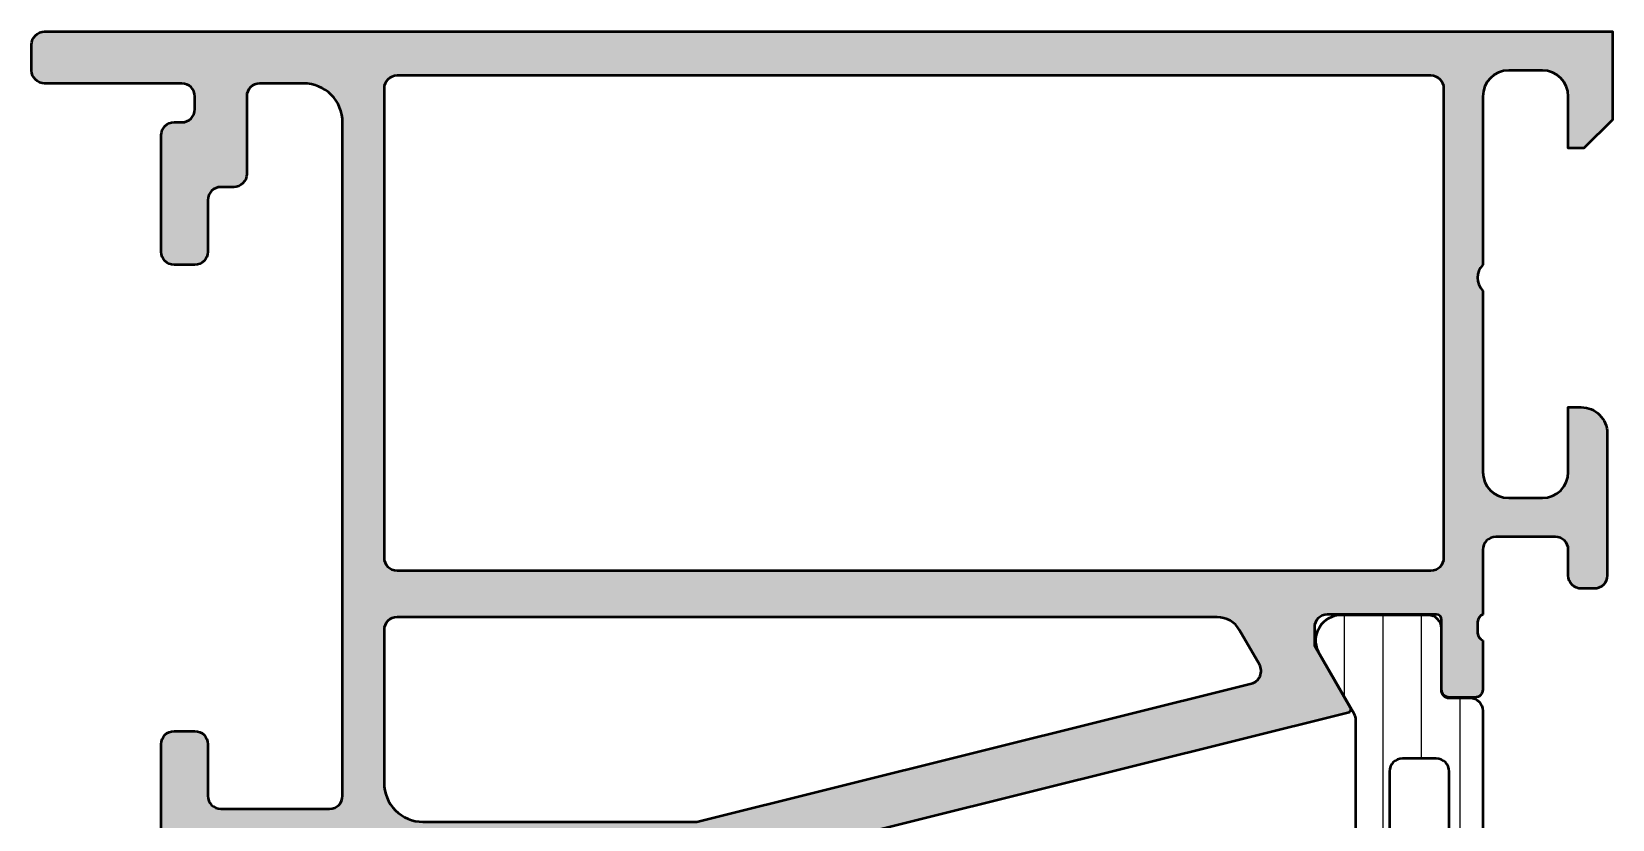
# Model space of a CAD drawing. Extents: x -15 to 68, y 0 to 85.
# Drawn here: x -15 to 46, y 54.6 to 85 of the extents above; entities that cross this region are included whole.
import ezdxf

# ---------------------------------------------------------------- set-up
doc = ezdxf.new("R2010")
doc.units = 0
for name, color, linetype, lineweight in [('0S-Alu contour', 7, 'Continuous', 50), ('0S-Alu hatch', 252, 'Continuous', 25), ('0S-Plastic contour', 254, 'Continuous', 50), ('0S-Plastic hatch', 253, 'Continuous', 25)]:
    doc.layers.add(name, color=color, linetype=linetype, lineweight=lineweight)

# ---------------------------------------------------------------- blocks, each defined once
blk = doc.blocks.new('501720__3CA2080E_1C2B_46B8_B2A2_B3C4045E8A3A_')
at = {"layer": '0S-Alu hatch'}
h = blk.add_hatch(color=256, dxfattribs=at)
edge = h.paths.add_edge_path()
edge.add_arc((-3.500000000000106, 55.49999999999998), 0.4999999999999929, 270, 360)
edge.add_line((-3.000000000000106, 55.49999999999998), (-3.000000000000085, 81.5))
edge.add_arc((-4.500000000000085, 81.5), 1.5, 0, 90.00000000000028)
edge.add_line((-4.500000000000092, 83), (-6.200000000000088, 83))
edge.add_arc((-6.200000000000088, 82.5), 0.5, 90, 180)
edge.add_line((-6.700000000000088, 82.5), (-6.700000000000102, 79.49999999999999))
edge.add_ellipse((-7.200000000000092, 79.49999999999997), major_axis=(-0.4999999999999903, 0), ratio=1, start_angle=89.99999999999972, end_angle=180, ccw=False)
edge.add_line((-7.200000000000095, 78.99999999999999), (-7.700000000000102, 78.99999999999999))
edge.add_arc((-7.700000000000102, 78.49999999999999), 0.5, 90, 180)
edge.add_line((-8.200000000000102, 78.49999999999999), (-8.200000000000095, 76.5))
edge.add_ellipse((-8.70000000000008, 76.49999999999999), major_axis=(-0.4999999999999841, 0), ratio=1, start_angle=89.99999999999898, end_angle=180, ccw=False)
edge.add_line((-8.700000000000088, 76), (-9.500000000000092, 76))
edge.add_ellipse((-9.500000000000094, 76.5), major_axis=(-0.5, 0), ratio=1, start_angle=0, end_angle=90.0000000000004, ccw=False)
edge.add_line((-10.00000000000009, 76.5), (-10.00000000000009, 81))
edge.add_ellipse((-9.500000000000094, 81), major_axis=(-0.4999999999999965, 0), ratio=1, start_angle=269.9999999999996, end_angle=360, ccw=False)
edge.add_line((-9.500000000000092, 81.5), (-9.200000000000088, 81.5))
edge.add_arc((-9.200000000000088, 82), 0.5, 270, 360)
edge.add_line((-8.700000000000088, 82), (-8.700000000000102, 82.5))
edge.add_arc((-9.200000000000102, 82.5), 0.5, 0, 90)
edge.add_line((-9.200000000000102, 83), (-14.5000000000001, 83))
edge.add_ellipse((-14.5000000000001, 83.49999999999999), major_axis=(-0.5, 0), ratio=1, start_angle=0, end_angle=90.0000000000004, ccw=False)
edge.add_line((-15.0000000000001, 83.49999999999999), (-15.00000000000009, 84.50000000000001))
edge.add_ellipse((-14.50000000000009, 84.50000000000001), major_axis=(-0.4999999999999965, 0), ratio=1, start_angle=269.9999999999996, end_angle=360, ccw=False)
edge.add_line((-14.50000000000009, 85), (45.99999999999991, 85))
edge.add_line((45.99999999999991, 85), (45.99999999999991, 81.60000000000001))
edge.add_line((45.99999999999991, 81.60000000000001), (44.89999999999992, 80.5))
edge.add_line((44.89999999999992, 80.5), (44.29999999999991, 80.5))
edge.add_line((44.29999999999991, 80.5), (44.29999999999991, 82.5))
edge.add_arc((43.29999999999991, 82.5), 1, 0, 90)
edge.add_line((43.29999999999991, 83.49999999999999), (41.99999999999991, 83.49999999999999))
edge.add_arc((41.99999999999991, 82.5), 1, 90, 180)
edge.add_line((40.99999999999991, 82.5), (40.99999999999991, 76))
edge.add_arc((41.52499999999991, 75.5), 0.7250000000000041, 136.3971810272967, 223.6028189727033)
edge.add_line((40.99999999999991, 75), (40.99999999999991, 68))
edge.add_arc((41.99999999999991, 68), 1, 180, 270)
edge.add_line((41.99999999999991, 67), (43.29999999999991, 67))
edge.add_arc((43.29999999999991, 68), 1, 270, 360)
edge.add_line((44.29999999999991, 68), (44.29999999999991, 70.5))
edge.add_line((44.29999999999991, 70.5), (44.79999999999991, 70.5))
edge.add_ellipse((44.79999999999992, 69.50000000000001), major_axis=(-0.9999999999999857, 0), ratio=1, start_angle=180, end_angle=270.0000000000004, ccw=False)
edge.add_line((45.7999999999999, 69.5), (45.79999999999991, 64))
edge.add_ellipse((45.29999999999992, 63.99999999999999), major_axis=(-0.4999999999999929, 0), ratio=1, start_angle=89.9999999999992, end_angle=180, ccw=False)
edge.add_line((45.29999999999991, 63.5), (44.79999999999991, 63.50000000000001))
edge.add_ellipse((44.79999999999988, 63.99999999999998), major_axis=(-0.4999999999999787, 0), ratio=1, start_angle=0, end_angle=90.00000000000239, ccw=False)
edge.add_line((44.29999999999991, 63.99999999999999), (44.29999999999991, 65))
edge.add_arc((43.79999999999991, 65), 0.5, 0, 90)
edge.add_line((43.79999999999991, 65.5), (41.49999999999991, 65.5))
edge.add_arc((41.49999999999991, 65), 0.5, 90, 180)
edge.add_line((40.99999999999991, 65), (40.99999999999991, 62.5))
edge.add_arc((41.09999999999992, 62.21715728752538), 0.3000000000000023, 109.4712206344922, 180)
edge.add_line((40.79999999999992, 62.21715728752538), (40.79999999999992, 61.78284271247462))
edge.add_arc((41.09999999999992, 61.78284271247462), 0.2999999999999971, 180, 250.5287793655073)
edge.add_line((40.99999999999991, 61.50000000000001), (40.99999999999991, 59.60000000000004))
edge.add_ellipse((40.69999999999988, 59.60000000000002), major_axis=(-0.3000000000000256, 0), ratio=1, start_angle=89.99999999999733, end_angle=180, ccw=False)
edge.add_line((40.69999999999987, 59.29999999999999), (39.70999999999996, 59.29999999999999))
edge.add_ellipse((39.70999999999995, 59.60000000000002), major_axis=(-0.3000000000000256, 0), ratio=1, start_angle=0, end_angle=90.00000000000267, ccw=False)
edge.add_line((39.40999999999993, 59.60000000000004), (39.40999999999991, 62.3))
edge.add_arc((39.20999999999992, 62.3), 0.2000000000000028, 0, 90)
edge.add_line((39.20999999999992, 62.5), (34.99999999999992, 62.5))
edge.add_arc((34.99999999999992, 62), 0.5, 90, 180)
edge.add_line((34.49999999999992, 62), (34.49999999999992, 61.29999999999999))
edge.add_line((34.49999999999992, 61.29999999999999), (35.88149545762228, 58.90717967697244))
edge.add_ellipse((35.76188021535164, 58.83811978464827), major_axis=(-0.138119784648286, 0), ratio=1, start_angle=103.9999999999909, end_angle=210.0000000000093, ccw=False)
edge.add_line((35.79529441547355, 58.70410274788987), (10.91199740453947, 52.5))
edge.add_line((10.91199740453947, 52.5), (7.999999999999907, 52.5))
edge.add_arc((7.999999999999907, 51.99999999999999), 0.5000000000000142, 90, 162.2515836439293)
edge.add_ellipse((2.761776758826112, 53.67660886184777), major_axis=(-4.999999999999968, 0), ratio=1, start_angle=95.62257755079338, end_angle=162.2515836439303, ccw=False)
edge.add_ellipse((3.238119784648192, 48.8381197846483), major_axis=(-0.1381197846482959, 0), ratio=1, start_angle=-30.000000000000284, end_angle=95.62257755079781, ccw=False)
edge.add_line((3.118504542377533, 48.90717967697245), (4.499999999999914, 51.3))
edge.add_line((4.499999999999914, 51.3), (4.499999999999914, 52))
edge.add_arc((3.9999999999999, 51.99999999999999), 0.5000000000000142, 0, 90)
edge.add_line((3.9999999999999, 52.5), (-0.2100000000000932, 52.5))
edge.add_arc((-0.2100000000000932, 52.30000000000001), 0.1999999999999886, 90, 180)
edge.add_line((-0.4100000000000819, 52.30000000000001), (-0.4100000000000961, 49.60000000000004))
edge.add_ellipse((-0.7100000000001301, 49.60000000000004), major_axis=(-0.300000000000034, 0), ratio=1, start_angle=89.99999999999892, end_angle=180, ccw=False)
edge.add_line((-0.7100000000001359, 49.3), (-1.700000000000052, 49.3))
edge.add_ellipse((-1.700000000000058, 49.60000000000004), major_axis=(-0.3000000000000327, 0), ratio=1, start_angle=0, end_angle=90.00000000000108, ccw=False)
edge.add_line((-2.00000000000009, 49.60000000000004), (-2.000000000000092, 51.5))
edge.add_arc((-2.100000000000093, 51.78284271247463), 0.3000000000000067, 289.4712206344905, 360)
edge.add_line((-1.800000000000087, 51.78284271247463), (-1.800000000000096, 52.21715728752538))
edge.add_arc((-2.100000000000086, 52.21715728752537), 0.29999999999999, 0, 70.52877936551)
edge.add_line((-2.000000000000093, 52.49999999999999), (-2.000000000000092, 52.69999999999999))
edge.add_arc((-2.500000000000092, 52.69999999999999), 0.5, 0, 90)
edge.add_line((-2.500000000000092, 53.19999999999999), (-9.500000000000092, 53.19999999999998))
edge.add_ellipse((-9.500000000000094, 53.69999999999997), major_axis=(-0.4999999999999929, 0), ratio=1, start_angle=0, end_angle=90.00000000000023, ccw=False)
edge.add_line((-10.00000000000008, 53.69999999999997), (-10.00000000000008, 57.5))
edge.add_ellipse((-9.500000000000085, 57.5), major_axis=(-0.5, 0), ratio=1, start_angle=270, end_angle=360, ccw=False)
edge.add_line((-9.500000000000085, 57.99999999999999), (-8.700000000000088, 57.99999999999999))
edge.add_ellipse((-8.700000000000072, 57.5), major_axis=(-0.4999999999999858, 0), ratio=1, start_angle=180, end_angle=270.0000000000018, ccw=False)
edge.add_line((-8.200000000000086, 57.5), (-8.200000000000095, 55.49999999999998))
edge.add_arc((-7.700000000000095, 55.49999999999998), 0.5, 180, 270)
edge.add_line((-7.700000000000095, 54.99999999999998), (-3.500000000000106, 54.99999999999999))
edge = h.paths.add_edge_path()
edge.add_arc((38.99999999999991, 82.79999999999998), 0.5, 0, 90)
edge.add_line((38.99999999999991, 83.3), (-0.900000000000091, 83.3))
edge.add_arc((-0.900000000000091, 82.79999999999998), 0.5, 90, 180)
edge.add_line((-1.40000000000009, 82.79999999999998), (-1.40000000000009, 64.69999999999997))
edge.add_arc((-0.900000000000091, 64.69999999999997), 0.5, 180, 270)
edge.add_line((-0.9000000000000911, 64.19999999999999), (38.99999999999991, 64.2))
edge.add_arc((38.99999999999991, 64.69999999999997), 0.5, 270, 360)
edge.add_line((39.49999999999992, 64.69999999999997), (39.49999999999992, 82.79999999999998))
edge = h.paths.add_edge_path()
edge.add_arc((30.74722325026736, 61.4), 1.000000000000004, 29.99999999999957, 90)
edge.add_line((30.74722325026736, 62.40000000000001), (-0.900000000000091, 62.39999999999999))
edge.add_arc((-0.9000000000000838, 61.9), 0.4999999999999929, 90.00000000000081, 180)
edge.add_line((-1.400000000000076, 61.9), (-1.40000000000009, 56))
edge.add_arc((0.0999999999999091, 56), 1.5, 180, 270.0000000000002)
edge.add_line((0.099999999999915, 54.5), (10.66642828273362, 54.5))
edge.add_line((10.66642828273362, 54.5), (32.06835282209316, 59.83609910239898))
edge.add_arc((31.94739187429333, 60.32124696553697), 0.4999999999999971, 283.9999999999997, 390.0000000000001)
edge.add_line((32.38040457618555, 60.57124696553697), (31.61324865405179, 61.89999999999999))
at = {"layer": '0S-Alu contour', "color": 7}
for points in [[(-14.50000000000009, 85), (45.99999999999991, 85), (45.99999999999991, 81.60000000000001), (44.89999999999992, 80.5), (44.29999999999991, 80.5), (44.29999999999991, 82.5)], [(-15.0000000000001, 83.49999999999999), (-15.00000000000009, 84.50000000000001)], [(-9.200000000000102, 83), (-14.5000000000001, 83)], [(-4.500000000000092, 83), (-6.200000000000088, 83)], [(38.99999999999991, 83.3), (-0.900000000000091, 83.3)], [(43.29999999999991, 83.49999999999999), (41.99999999999991, 83.49999999999999)], [(-8.700000000000088, 82), (-8.700000000000102, 82.5)], [(-6.700000000000088, 82.5), (-6.700000000000102, 79.49999999999999)], [(-1.40000000000009, 82.79999999999998), (-1.40000000000009, 64.69999999999997)], [(39.49999999999992, 64.69999999999997), (39.49999999999992, 82.79999999999998)], [(40.99999999999991, 82.5), (40.99999999999991, 76)], [(-9.500000000000092, 81.5), (-9.200000000000088, 81.5)], [(-3.000000000000106, 55.49999999999998), (-3.000000000000085, 81.5)], [(-10.00000000000009, 76.5), (-10.00000000000009, 81)], [(-7.200000000000095, 78.99999999999999), (-7.700000000000102, 78.99999999999999)], [(-8.200000000000102, 78.49999999999999), (-8.200000000000095, 76.5)], [(-8.700000000000088, 76), (-9.500000000000092, 76)], [(40.99999999999991, 75), (40.99999999999991, 68)], [(44.29999999999991, 68), (44.29999999999991, 70.5), (44.79999999999991, 70.5)], [(45.7999999999999, 69.5), (45.79999999999991, 64)], [(41.99999999999991, 67), (43.29999999999991, 67)], [(43.79999999999991, 65.5), (41.49999999999991, 65.5)], [(40.99999999999991, 65), (40.99999999999991, 62.5)], [(44.29999999999991, 63.99999999999999), (44.29999999999991, 65)], [(-0.9000000000000911, 64.19999999999999), (38.99999999999991, 64.2)], [(45.29999999999991, 63.5), (44.79999999999991, 63.50000000000001)], [(30.74722325026736, 62.40000000000001), (-0.900000000000091, 62.39999999999999)], [(39.20999999999992, 62.5), (34.99999999999992, 62.5)], [(39.40999999999993, 59.60000000000004), (39.40999999999991, 62.3)], [(-1.400000000000076, 61.9), (-1.40000000000009, 56)], [(32.38040457618555, 60.57124696553697), (31.61324865405179, 61.89999999999999)], [(34.49999999999992, 62), (34.49999999999992, 61.29999999999999), (35.88149545762228, 58.90717967697244)], [(40.79999999999992, 62.21715728752538), (40.79999999999992, 61.78284271247462)], [(40.99999999999991, 61.50000000000001), (40.99999999999991, 59.60000000000004)], [(0.099999999999915, 54.5), (10.66642828273362, 54.5), (32.06835282209316, 59.83609910239898)], [(40.69999999999987, 59.29999999999999), (39.70999999999996, 59.29999999999999)], [(35.79529441547355, 58.70410274788987), (10.91199740453947, 52.5), (7.999999999999907, 52.5)], [(-9.500000000000085, 57.99999999999999), (-8.700000000000088, 57.99999999999999)], [(-10.00000000000008, 53.69999999999997), (-10.00000000000008, 57.5)], [(-8.200000000000086, 57.5), (-8.200000000000095, 55.49999999999998)], [(-7.700000000000095, 54.99999999999998), (-3.500000000000106, 54.99999999999999)], [(-2.500000000000092, 53.19999999999999), (-9.500000000000092, 53.19999999999998)], [(-2.000000000000093, 52.49999999999999), (-2.000000000000092, 52.69999999999999)], [(3.9999999999999, 52.5), (-0.2100000000000932, 52.5)], [(-1.800000000000087, 51.78284271247463), (-1.800000000000096, 52.21715728752538)], [(-0.4100000000000819, 52.30000000000001), (-0.4100000000000961, 49.60000000000004)], [(3.118504542377533, 48.90717967697245), (4.499999999999914, 51.3), (4.499999999999914, 52)], [(-2.00000000000009, 49.60000000000004), (-2.000000000000092, 51.5)], [(-0.7100000000001359, 49.3), (-1.700000000000052, 49.3)]]:
    blk.add_lwpolyline(points, dxfattribs=at)
at = {"layer": '0S-Alu contour', "color": 7, "extrusion": (0, 0, -1)}
for centre, radius, start, end in [((14.50000000000009, 84.50000000000001), 0.4999999999999965, 0, 90.0000000000004), ((14.5000000000001, 83.49999999999999), 0.5, 269.9999999999996, 0), ((9.500000000000094, 81), 0.4999999999999965, 0, 90.0000000000004), ((7.200000000000092, 79.49999999999997), 0.4999999999999903, 180, 270.0000000000003), ((9.500000000000094, 76.5), 0.5, 269.9999999999996, 0), ((8.70000000000008, 76.49999999999999), 0.4999999999999841, 180, 270.000000000001), ((-44.79999999999992, 69.50000000000001), 0.9999999999999857, 89.99999999999959, 180), ((-44.79999999999988, 63.99999999999998), 0.4999999999999787, 269.9999999999976, 0), ((-45.29999999999992, 63.99999999999999), 0.4999999999999929, 180, 270.0000000000008), ((-39.70999999999995, 59.60000000000002), 0.3000000000000256, 269.9999999999973, 0), ((-40.69999999999988, 59.60000000000002), 0.3000000000000256, 180, 270.0000000000027), ((-35.76188021535164, 58.83811978464827), 0.138119784648286, 149.9999999999907, 256.0000000000091), ((9.500000000000085, 57.5), 0.5, 0, 90), ((8.700000000000072, 57.5), 0.4999999999999858, 89.99999999999817, 180), ((9.500000000000094, 53.69999999999997), 0.4999999999999929, 269.9999999999998, 0), ((-2.761776758826112, 53.67660886184777), 4.999999999999968, 197.7484163560698, 264.3774224492066), ((1.700000000000058, 49.60000000000004), 0.3000000000000327, 269.9999999999989, 0), ((0.7100000000001301, 49.60000000000004), 0.300000000000034, 180, 270.0000000000011), ((-3.238119784648192, 48.8381197846483), 0.1381197846482959, 264.3774224492022, 30.00000000000028)]:
    blk.add_arc(centre, radius, start, end, dxfattribs=at)
at = {"layer": '0S-Alu contour', "color": 7}
for centre, radius, start, end in [((-9.200000000000102, 82.5), 0.5, 0, 90), ((-6.200000000000088, 82.5), 0.5, 90, 180), ((-4.500000000000085, 81.5), 1.5, 0, 90.00000000000028), ((-0.900000000000091, 82.79999999999998), 0.5, 90, 180), ((38.99999999999991, 82.79999999999998), 0.5, 0, 90), ((41.99999999999991, 82.5), 1, 90, 180), ((43.29999999999991, 82.5), 1, 0, 90), ((-9.200000000000088, 82), 0.5, 270, 0), ((-7.700000000000102, 78.49999999999999), 0.5, 90, 180), ((41.52499999999991, 75.5), 0.7250000000000041, 136.3971810272967, 223.6028189727033), ((41.99999999999991, 68), 1, 180, 270), ((43.29999999999991, 68), 1, 270, 0), ((41.49999999999991, 65), 0.5, 90, 180), ((43.79999999999991, 65), 0.5, 0, 90), ((-0.900000000000091, 64.69999999999997), 0.5, 180, 270), ((38.99999999999991, 64.69999999999997), 0.5, 270, 0), ((-0.9000000000000838, 61.9), 0.4999999999999929, 90.00000000000081, 180), ((30.74722325026736, 61.4), 1.000000000000004, 29.99999999999957, 90), ((34.99999999999992, 62), 0.5, 90, 180), ((39.20999999999992, 62.3), 0.2000000000000028, 0, 90), ((41.09999999999992, 62.21715728752538), 0.3000000000000023, 109.4712206344922, 180), ((41.09999999999992, 61.78284271247462), 0.2999999999999971, 180, 250.5287793655073), ((31.94739187429333, 60.32124696553697), 0.4999999999999971, 283.9999999999997, 30.00000000000013), ((0.0999999999999091, 56), 1.5, 180, 270.0000000000002), ((-7.700000000000095, 55.49999999999998), 0.5, 180, 270), ((-3.500000000000106, 55.49999999999998), 0.4999999999999929, 270, 0), ((-2.500000000000092, 52.69999999999999), 0.5, 0, 90), ((-2.100000000000086, 52.21715728752537), 0.29999999999999, 0, 70.52877936551), ((-0.2100000000000932, 52.30000000000001), 0.1999999999999886, 90, 180), ((3.9999999999999, 51.99999999999999), 0.5000000000000142, 0, 90), ((7.999999999999907, 51.99999999999999), 0.5000000000000142, 90, 162.2515836439293), ((-2.100000000000093, 51.78284271247463), 0.3000000000000067, 289.4712206344905, 0)]:
    blk.add_arc(centre, radius, start, end, dxfattribs=at)
blk = doc.blocks.new('284043__3EEEB54C_B78C_407A_B372_9680511DCB11___C0B5C082_5C87_4942_B459_60763C3A27EF_')
at = {"layer": '0S-Plastic hatch'}
h = blk.add_hatch(dxfattribs=at)
h.set_pattern_fill('ANSI31', color=256, scale=0.4680000000000001, angle=45, style=0)
h.set_pattern_definition([(90, (0, 0), (-1.4859, 0), [])])
edge = h.paths.add_edge_path()
edge.add_ellipse((40.50111536862895, 58.78237373290091), major_axis=(-0.4999973210979694, 0), ratio=1, start_angle=179.9976177199983, end_angle=269.9982316841391, ccw=False)
edge.add_line((41.00111268929474, 58.7823529436982), (41, 18.69985959201423))
edge.add_ellipse((40.50000267914015, 18.69987502339854), major_axis=(-0.4999973210979765, 0), ratio=1, start_angle=89.99761772008799, end_angle=179.998231684107, ccw=False)
edge.add_line((40.49998188993746, 18.19987770273275), (39.68965055712255, 18.19990632915094))
edge.add_arc((39.68963969088823, 17.89990632934774), 0.299999999999997, 89.99792470211386, 179.9979247021014)
edge.add_line((39.38963969108502, 17.89991719558212), (39.38988471166585, 15.49991880219658))
edge.add_ellipse((38.93694077640329, 15.48044282772361), major_axis=(-0.4533624621346582, 0), ratio=1, start_angle=84.04021668434717, end_angle=182.4621241102793, ccw=False)
edge.add_line((38.88986798458971, 15.02953078048638), (35.41332648878387, 15.02965742795044))
edge.add_ellipse((35.51988745872893, 15.99243844342932), major_axis=(-0.968660169554925, 0), ratio=1, start_angle=-33.74616279889142, end_angle=83.68418743946438, ccw=False)
edge.add_line((34.7144399234454, 16.53054325848663), (36.0329923529018, 18.814152347736))
edge.add_arc((35.59998869164971, 19.06416800593041), 0.5000000000001026, 329.9979281027711, 359.9978647972849)
edge.add_line((36.09998869130262, 19.06414937277162), (36.10107500373369, 58.4184181283706))
edge.add_arc((35.60107500404293, 58.41843571599239), 0.500000000000082, 359.9979846069515, 389.9979213014617)
edge.add_line((36.03409677568365, 58.66842000606921), (34.71570977789662, 60.9521246073243))
edge.add_ellipse((35.55698200855541, 61.49272906141877), major_axis=(-0.9999960709244856, 0), ratio=1, start_angle=-81.82046724598638, end_angle=32.72494080195372, ccw=False)
edge.add_line((35.41470721164119, 62.48255229009521), (38.89124870744704, 62.4824256426311))
edge.add_ellipse((38.89123323682728, 61.98242966542488), major_axis=(-0.4999959774455604, 0), ratio=1, start_angle=179.9976222209286, end_angle=269.99822718330006, ccw=False)
edge.add_line((39.39122921384228, 61.98240891555498), (39.39081033362948, 59.58241054621648))
edge.add_arc((39.69081033343267, 59.58239967998216), 0.2999999999999899, 179.9979247021014, 269.9979247021179)
edge.add_line((39.69079946719837, 59.28239968017896), (40.50113080001326, 59.28237105376076))
edge = h.paths.add_edge_path()
edge.add_arc((39.20053794399616, 31.54110321440381), 0.5000000021573078, 0, 90.00189908949562)
edge.add_line((39.20052137131384, 32.04110321628646), (37.9005272650011, 32.04110321628647))
edge.add_arc((37.90052362564437, 31.54110685564321), 0.4999963606565109, 89.99958295740245, 180.0004170428646)
edge.add_line((37.40052726500112, 31.54110321628645), (37.40052726500112, 21.04110931980459))
edge.add_arc((37.9005236256445, 21.04110568044553), 0.4999963606566246, 179.9995829571354, 270.0004170425845)
edge.add_line((37.90052726500112, 20.54110931980215), (39.20052137126902, 20.54110931980217))
edge.add_arc((39.20053794406584, 21.04110932161512), 0.5000000020876172, 269.9981008973821, 360)
edge.add_line((39.70053794615346, 21.041109319797), (39.70053794615346, 31.54110321440381))
edge = h.paths.add_edge_path()
edge.add_arc((39.20055320493214, 56.44111847437708), 0.4999847412109375, 0, 90)
edge.add_line((39.20055320493214, 56.94110321558802), (37.90054252377979, 56.94110321558802))
edge.add_arc((37.90054252377978, 56.44108795679896), 0.5000152587890483, 89.99999999999837, 180)
edge.add_line((37.40052726499073, 56.44108795679376), (37.40052726499073, 45.94110931910608))
edge.add_arc((37.90052362563405, 45.94110567974702), 0.4999963606565677, 179.9995829571354, 270.0004170425911)
edge.add_line((37.90052726499073, 45.4411093191037), (39.20052137125864, 45.4411093191037))
edge.add_arc((39.20053794405546, 45.94110932091666), 0.5000000020876172, 269.9981008973838, 360)
edge.add_line((39.70053794614307, 45.94110931909855), (39.70053794614307, 56.44111847437708))
edge = h.paths.add_edge_path()
edge.add_line((39.70053794614307, 33.54110321558801), (39.70053794614307, 43.9411093191037))
edge.add_arc((39.20053794614307, 43.9411093191037), 0.5, 0, 90)
edge.add_line((39.20053794614307, 44.4411093191037), (37.90052726499072, 44.4411093191037))
edge.add_arc((37.90052726499073, 43.94110931910371), 0.5, 90.0000000000016, 180)
edge.add_line((37.40052726499073, 43.94110931910371), (37.40052726499073, 33.54110321558283))
edge.add_arc((37.90052726499074, 33.54110321558803), 0.5000000000000142, 180, 269.999999998808)
edge.add_line((37.90052726498034, 33.04110321558801), (39.20053794613267, 33.04110321558801))
edge.add_arc((39.20053794614307, 33.54110321558801), 0.5, 269.999999998808, 360)
at = {"layer": '0S-Alu contour', "color": 7}
for points in [[(39.20055320493214, 56.94110321558802), (37.90054252377979, 56.94110321558802)], [(37.40052726499073, 56.44108795679376), (37.40052726499073, 45.94110931910608)], [(39.70053794614307, 45.94110931909855), (39.70053794614307, 56.44111847437708)], [(37.90052726499073, 45.4411093191037), (39.20052137125864, 45.4411093191037)], [(37.40052726499073, 43.94110931910371), (37.40052726499073, 33.54110321558283)], [(39.20053794614307, 44.4411093191037), (37.90052726499072, 44.4411093191037)], [(39.70053794614307, 33.54110321558801), (39.70053794614307, 43.9411093191037)], [(37.90052726498034, 33.04110321558801), (39.20053794613267, 33.04110321558801)], [(39.20052137131384, 32.04110321628646), (37.9005272650011, 32.04110321628647)], [(37.40052726500112, 31.54110321628645), (37.40052726500112, 21.04110931980459)], [(39.70053794615346, 21.041109319797), (39.70053794615346, 31.54110321440381)], [(37.90052726500112, 20.54110931980215), (39.20052137126902, 20.54110931980217)]]:
    blk.add_lwpolyline(points, dxfattribs=at)
for centre, radius, start, end in [((37.90054252377978, 56.44108795679896), 0.5000152587890483, 89.99999999999837, 180), ((39.20055320493214, 56.44111847437708), 0.4999847412109375, 0, 90), ((37.90052362563405, 45.94110567974702), 0.4999963606565677, 179.9995829571354, 270.0004170425911), ((39.20053794405546, 45.94110932091666), 0.5000000020876172, 269.9981008973838, 0), ((37.90052726499073, 43.94110931910371), 0.5, 90.0000000000016, 180), ((39.20053794614307, 43.9411093191037), 0.5, 0, 90), ((37.90052726499074, 33.54110321558803), 0.5000000000000142, 180, 269.999999998808), ((39.20053794614307, 33.54110321558801), 0.5, 269.999999998808, 0), ((37.90052362564437, 31.54110685564321), 0.4999963606565109, 89.99958295740245, 180.0004170428646), ((39.20053794399616, 31.54110321440381), 0.5000000021573078, 0, 90.00189908949562), ((37.9005236256445, 21.04110568044553), 0.4999963606566246, 179.9995829571354, 270.0004170425845), ((39.20053794406584, 21.04110932161512), 0.5000000020876172, 269.9981008973821, 0)]:
    blk.add_arc(centre, radius, start, end, dxfattribs=at)
at = {"layer": '0S-Plastic contour', "color": 7}
for points in [[(35.41470721164119, 62.48255229009521), (38.89124870744704, 62.4824256426311)], [(39.39122921384228, 61.98240891555498), (39.39081033362948, 59.58241054621648)], [(36.03409677568365, 58.66842000606921), (34.71570977789662, 60.9521246073243)], [(39.69079946719837, 59.28239968017896), (40.50113080001326, 59.28237105376076)], [(41.00111268929474, 58.7823529436982), (41, 18.69985959201423)], [(36.09998869130262, 19.06414937277162), (36.10107500373369, 58.4184181283706)], [(34.7144399234454, 16.53054325848663), (36.0329923529018, 18.814152347736)], [(39.38963969108502, 17.89991719558212), (39.38988471166585, 15.49991880219658)], [(40.49998188993746, 18.19987770273275), (39.68965055712255, 18.19990632915094)], [(38.88986798458971, 15.02953078048638), (35.41332648878387, 15.02965742795044)]]:
    blk.add_lwpolyline(points, dxfattribs=at)
at = {"layer": '0S-Plastic contour', "color": 7, "extrusion": (0, 0, -1)}
for centre, radius, start, end in [((-35.55698200855541, 61.49272906141877), 0.9999960709244856, 327.2750591980463, 81.82046724598653), ((-38.89123323682728, 61.98242966542488), 0.4999959774455604, 90.00177281669993, 180.0023777790715), ((-40.50111536862895, 58.78237373290091), 0.4999973210979694, 90.0017683158609, 180.0023822800018), ((-40.50000267914015, 18.69987502339854), 0.4999973210979765, 180.001768315893, 270.002382279912), ((-35.51988745872893, 15.99243844342932), 0.9686601695549251, 276.3158125605357, 33.74616279889148), ((-38.93694077640329, 15.48044282772361), 0.4533624621346583, 177.5378758897207, 275.9597833156529)]:
    blk.add_arc(centre, radius, start, end, dxfattribs=at)
at = {"layer": '0S-Plastic contour', "color": 7}
for centre, radius, start, end in [((39.69081033343267, 59.58239967998216), 0.2999999999999899, 179.9979247021014, 269.9979247021179), ((35.60107500404293, 58.41843571599239), 0.500000000000082, 359.9979846069515, 29.99792130146174), ((35.59998869164971, 19.06416800593041), 0.5000000000001026, 329.9979281027711, 359.9978647972849), ((39.68963969088823, 17.89990632934774), 0.299999999999997, 89.99792470211386, 179.9979247021014)]:
    blk.add_arc(centre, radius, start, end, dxfattribs=at)
blk = doc.blocks.new('502350__6F79BB2C_5CD7_4FAA_A9F3_6B1AF7AAF458_')
at = {"layer": '0S-Alu contour', "color": 7}
blk.add_blockref('501720__3CA2080E_1C2B_46B8_B2A2_B3C4045E8A3A_', (0, 0), dxfattribs=at)
at = {"layer": '0S-Plastic contour', "color": 7}
blk.add_blockref('284043__3EEEB54C_B78C_407A_B372_9680511DCB11___C0B5C082_5C87_4942_B459_60763C3A27EF_', (0, 0), dxfattribs=at)

msp = doc.modelspace()

# ---------------------------------------------------------------- block references
at = {"layer": '0S-Alu contour', "color": 7}
msp.add_blockref('502350__6F79BB2C_5CD7_4FAA_A9F3_6B1AF7AAF458_', (0, 0), dxfattribs=at)

doc.saveas('drawing.dxf')
